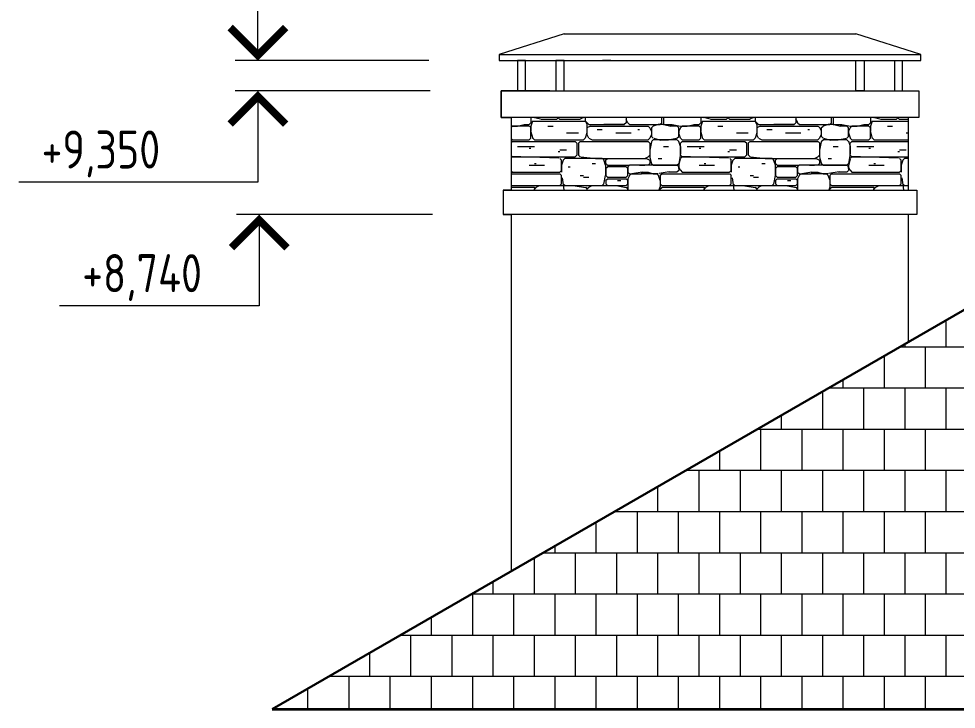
# Model space of a CAD drawing. Extents: x -12289450 to -10763036, y -7834513 to -6150123.
# Drawn here: x -11078893 to -11074267, y -7701421 to -7698014 of the extents above; entities that cross this region are included whole.
import ezdxf

# ---------------------------------------------------------------- set-up
doc = ezdxf.new("R2010")
doc.units = 0
doc.header["$LTSCALE"] = 25
doc.layers.add('008-ШТРИХОВКА', color=252, linetype='Continuous')
doc.layers.add('Крыши', color=7, linetype='Continuous')
doc.layers.add('RAZMER', color=7, linetype='Continuous', lineweight=9)
doc.styles.add('GOST 2.304', font='cs_gost2304.shx')

msp = doc.modelspace()

# ---------------------------------------------------------------- hatches: boundary and pattern name
at = {"layer": '008-ШТРИХОВКА', "lineweight": 9, "ltscale": 3}
h = msp.add_hatch(dxfattribs=at)
h.set_pattern_fill('AR-B88', color=256)
h.set_pattern_definition([(0, (3435.96, -161115.81), (0, 203.2), []), (90, (3435.96, -161115.81), (-101.6, 203.2), [203.2, -203.2])])
h.paths.add_polyline_path([(-11070814.5, -7698014.4), (-11070728.7, -7698014.4), (-11070669, -7698014.4), (-11070540.2, -7698015.2), (-11068742.3, -7699053.6), (-11070670.5, -7700166.7), (-11072021.4, -7700946.7), (-11072842.4, -7701420.7), (-11074038.7, -7701420.7), (-11075689.5, -7701420.7), (-11077638.7, -7701420.7), (-11073050.7, -7698771.9), (-11071738.7, -7698014.4), (-11071561.4, -7698014.4), (-11071305.5, -7698014.4), (-11071138.7, -7698014.4), (-11070943.9, -7698014.4)])
at = {"layer": 'RAZMER', "lineweight": 0, "ltscale": 4}
h = msp.add_hatch(dxfattribs=at)
h.set_pattern_fill('DSLSTN', color=251, scale=300, style=0, pattern_type=2)
h.set_pattern_definition([(180, (468571.6, -635207), (-1e-13, -837.9), [184.338, -653.562]), (0, (467758.8, -635240.5), (0, 837.9), [108.927, -728.973]), (0, (467867.8, -635282.4), (0, 837.9), [58.653, -779.247]), (315, (467859.4, -635274.06), (837.899983, -2e-13), [11.8497, -1173.11985]), (270, (467859.4, -635265.7), (837.9, -2e-13), [8.379, -829.521]), (270, (467859.4, -635248.9), (837.9, -2e-13), [16.758, -821.142]), (225, (467867.76, -635240.54), (-1e-13, -837.899983), [11.8497, -1173.11985]), (180, (468102.4, -635240.5), (-1e-13, -837.9), [234.612, -603.288]), (135, (468110.76, -635248.9), (-837.899983, 7e-14), [11.8497, -1173.11985]), (90, (468110.76, -635257.3), (-837.9, 5e-14), [8.379, -829.521]), (180, (468102.4, -634762.9), (-1e-13, -837.9), [351.918, -485.982]), (180, (468027, -634930.5), (-1e-13, -837.9), [159.201, -678.699]), (180, (468219.7, -634553.5), (-1e-13, -837.9), [343.539, -494.361]), (225, (468353.75, -635005.9), (-1e-13, -837.899983), [11.8497, -1173.11985]), (315, (468353.75, -635005.9), (837.899983, -2e-13), [11.8497, -1173.11985]), (45, (468119.13, -634704.3), (7e-14, 837.899983), [11.8497, -1173.11985]), (0, (467876.14, -634704.3), (0, 837.9), [242.991, -594.909]), (135, (468378.9, -634821.6), (-837.899983, 7e-14), [11.8497, -1173.11985]), (180, (468512.95, -634821.6), (-1e-13, -837.9), [134.064, -703.836]), (225, (468236.44, -634829.97), (-1e-13, -837.899983), [11.8497, -1173.11985]), (180, (468521.3, -634830), (-1e-13, -837.9), [284.886, -553.014]), (0, (467809.1, -635315.95), (0, 837.9), [16.758, -821.142]), (0, (467909.7, -634846.7), (0, 837.9), [8.379, -829.521]), (0, (467758.8, -634804.8), (0, 837.9), [50.274, -787.626]), (0, (467733.7, -634788.1), (0, 837.9), [16.758, -821.142]), (0, (468479.4, -634670.8), (0, 837.9), [33.516, -804.384]), (0, (468496.2, -634662.4), (0, 837.9), [67.032, -770.868]), (0, (467909.7, -635064.6), (0, 837.9), [8.379, -829.521]), (0, (467800.7, -635081.3), (0, 837.9), [75.411, -762.489]), (0, (467708.6, -635064.6), (0, 837.9), [25.137, -812.763]), (0, (468462.7, -635290.8), (0, 837.9), [16.758, -821.142]), (0, (468479.4, -635299.2), (0, 837.9), [25.137, -812.763]), (0, (468404, -635248.9), (0, 837.9), [8.379, -829.521]), (0, (468521.3, -635232.2), (0, 837.9), [16.758, -821.142]), (0, (468010.2, -635207), (0, 837.9), [16.758, -821.142]), (0, (468035.34, -635148.4), (0, 837.9), [25.137, -812.763]), (0, (468236.4, -635232.2), (0, 837.9), [8.379, -829.521]), (0, (468211.3, -635240.5), (0, 837.9), [75.411, -762.489]), (0, (468353.75, -635173.5), (0, 837.9), [8.379, -829.521]), (0, (468362.1, -635165.1), (0, 837.9), [33.516, -804.384]), (0, (468211.3, -635156.75), (0, 837.9), [8.379, -829.521]), (0, (468152.65, -635148.4), (0, 837.9), [83.79, -754.11]), (0, (468395.64, -635081.3), (0, 837.9), [58.653, -779.247]), (0, (468303.5, -635047.8), (0, 837.9), [25.137, -812.763]), (0, (468077.2, -634980.8), (0, 837.9), [8.379, -829.521]), (0, (468161, -634964), (0, 837.9), [16.758, -821.142]), (0, (468169.4, -634955.65), (0, 837.9), [16.758, -821.142]), (0, (467934.8, -634570.2), (0, 837.9), [8.379, -829.521]), (0, (467934.8, -634620.5), (0, 837.9), [50.274, -787.626]), (0, (468085.6, -634587), (0, 837.9), [16.758, -821.142]), (0, (468102.4, -634578.6), (0, 837.9), [67.032, -770.868]), (0, (468027, -634746.2), (0, 837.9), [16.758, -821.142]), (0, (467842.6, -634729.4), (0, 837.9), [25.137, -812.763]), (0, (467834.25, -634721), (0, 837.9), [108.927, -728.973]), (0, (468320.2, -634762.9), (0, 837.9), [8.379, -829.521]), (0, (468186.2, -634746.2), (0, 837.9), [8.379, -829.521]), (0, (468202.9, -634754.56), (0, 837.9), [25.137, -812.763]), (0, (468429.16, -634880.24), (0, 837.9), [41.895, -796.005]), (0, (468395.64, -634871.9), (0, 837.9), [41.895, -796.005]), (0, (468253.2, -634888.6), (0, 837.9), [16.758, -821.142]), (0, (468278.3, -634846.7), (0, 837.9), [16.758, -821.142]), (0, (468269.96, -634838.35), (0, 837.9), [16.758, -821.142]), (0, (468102.4, -634905.4), (0, 837.9), [25.137, -812.763]), (0, (467976.7, -634897), (0, 837.9), [16.758, -821.142]), (0, (467968.3, -634905.4), (0, 837.9), [16.758, -821.142]), (0, (467901.3, -634888.6), (0, 837.9), [16.758, -821.142]), (270, (467859.4, -634469.7), (837.9, -2e-13), [75.411, -762.489]), (243.43495, (467867.76, -634452.9), (3.1e-05, -837.899992), [18.736014, -1854.86532]), (251.56505, (468018.6, -634511.57), (-7e-06, -837.899987), [26.49673, -2623.1757]), (270, (468018.6, -634478.05), (837.9, -2e-13), [33.516, -804.384]), (288.43495, (468010.2, -634452.91), (837.9000444, -1675.799994), [26.49673, -2623.1757]), (333.43495, (467666.67, -635106.48), (837.899992, 3.1e-05), [18.736014, -1854.86532]), (296.56505, (467658.3, -635089.7), (837.900001, -837.900036), [18.736014, -1854.86532]), (270, (467658.3, -635056.2), (837.9, -2e-13), [33.516, -804.384]), (206.56505, (467675.05, -635047.82), (-837.900036, -837.900001), [18.736014, -1854.86532]), (26.565051, (467666.67, -634511.57), (837.900021, 837.900016), [18.736014, -1854.86532]), (348.69007, (467675.05, -634578.6), (837.8999923, 3.91e-05), [42.72469, -4229.7438]), (333.43495, (467658.3, -634570.22), (837.899992, 3.1e-05), [18.736014, -1854.86532]), (270, (467658.3, -634519.95), (837.9, -2e-13), [50.274, -787.626]), (225, (467666.67, -634511.57), (-1e-13, -837.899983), [11.8497, -1173.11985]), (0, (467666.7, -635039.44), (0, 837.9), [175.959, -661.941]), (315, (467649.9, -635022.7), (837.899983, -2e-13), [23.69939, -1161.27015]), (270, (467649.9, -634972.4), (837.9, -2e-13), [50.274, -787.626]), (243.43495, (467658.3, -634955.65), (3.1e-05, -837.899992), [18.736014, -1854.86532]), (225, (467666.67, -634947.3), (-1e-13, -837.899983), [11.8497, -1173.11985]), (194.03624, (467700.18, -634938.9), (-2513.7000764, -837.899857), [34.547505, -3420.2028]), (0, (468027, -634930.5), (0, 837.9), [16.758, -821.142]), (0, (467800.7, -635299.2), (0, 837.9), [41.895, -796.005]), (0, (467758.8, -635307.6), (0, 837.9), [92.169, -745.731]), (45, (467758.84, -634654), (7e-14, 837.899983), [23.69939, -1161.27015]), (90, (467758.8, -634687.5), (-837.9, 5e-14), [33.516, -804.384]), (135, (467767.2, -634695.9), (-837.899983, 7e-14), [11.8497, -1173.11985]), (116.56505, (467867.76, -634662.4), (-837.900001, 837.900036), [18.736014, -1854.86532]), (90, (467867.8, -634679.15), (-837.9, 5e-14), [16.758, -821.142]), (63.434949, (467859.4, -634695.9), (-1.6e-05, 837.899992), [18.736014, -1854.86532]), (288.43495, (468395.64, -634670.77), (837.9000444, -1675.799994), [26.49673, -2623.1757]), (270, (468395.64, -634662.4), (837.9, -2e-13), [8.379, -829.521]), (243.43495, (468404.02, -634645.63), (3.1e-05, -837.899992), [18.736014, -1854.86532]), (251.56505, (468496.2, -635081.34), (-7e-06, -837.899987), [26.49673, -2623.1757]), (270, (468496.2, -635039.44), (837.9, -2e-13), [41.895, -796.005]), (296.56505, (468487.8, -635022.7), (837.900001, -837.900036), [18.736014, -1854.86532]), (288.43495, (468110.76, -635081.34), (837.9000444, -1675.799994), [26.49673, -2623.1757]), (270, (468110.76, -635073), (837.9, -2e-13), [8.379, -829.521]), (243.43495, (468119.13, -635056.2), (3.1e-05, -837.899992), [18.736014, -1854.86532]), (243.43495, (467976.7, -635089.7), (3.1e-05, -837.899992), [18.736014, -1854.86532]), (270, (467976.7, -635073), (837.9, -2e-13), [16.758, -821.142]), (296.56505, (467968.3, -635056.2), (837.900001, -837.900036), [18.736014, -1854.86532]), (315, (468110.76, -634662.4), (837.899983, -2e-13), [23.69939, -1161.27015]), (63.434949, (467968.3, -634838.35), (-1.6e-05, 837.899992), [18.736014, -1854.86532]), (90, (467968.3, -634855.1), (-837.9, 5e-14), [16.758, -821.142]), (135, (467985.1, -634871.86), (-837.899983, 7e-14), [23.69939, -1161.27015]), (90, (468538.1, -634913.8), (-837.9, 5e-14), [75.411, -762.489]), (45, (468529.7, -634922.14), (7e-14, 837.899983), [11.8497, -1173.11985]), (270, (468487.8, -634938.9), (837.9, -2e-13), [58.653, -779.247]), (270, (468353.75, -634938.9), (837.9, -2e-13), [67.032, -770.868]), (108.43495, (468588.36, -635240.54), (-837.9000444, 1675.799994), [26.49673, -2623.1757]), (90, (468588.4, -635290.8), (-837.9, 5e-14), [50.274, -787.626]), (78.690068, (468579.98, -635332.71), (-9.9e-06, 837.8999923), [42.72469, -4229.7438]), (278.1301, (468370.5, -635274.06), (837.8997774, -5027.3998965), [59.24848, -5865.5994]), (270, (468370.5, -635240.5), (837.9, -2e-13), [33.516, -804.384]), (251.56505, (468378.88, -635215.4), (-7e-06, -837.899987), [26.49673, -2623.1757]), (333.43495, (467951.55, -635207.02), (837.899992, 3.1e-05), [18.736014, -1854.86532]), (180, (467959.9, -635240.5), (-1e-13, -837.9), [58.653, -779.247]), (0, (467867.8, -634880.24), (0, 837.9), [343.539, -494.361]), (180, (468010.2, -635282.4), (-1e-13, -837.9), [83.79, -754.11]), (189.46232, (468060.48, -635274.06), (-4189.4998786, -837.8998155), [50.96747, -5045.7792]), (180, (468102.4, -635274.06), (-1e-13, -837.9), [41.895, -796.005]), (0, (468035.34, -635240.5), (0, 837.9), [25.137, -812.763]), (0, (467918, -635240.5), (0, 837.9), [25.137, -812.763]), (180, (467775.6, -634938.9), (-1e-13, -837.9), [75.411, -762.489]), (90, (467859.4, -634930.5), (-837.9, 5e-14), [50.274, -787.626]), (63.434949, (467851, -634947.27), (-1.6e-05, 837.899992), [18.736014, -1854.86532]), (0, (467825.9, -634947.3), (0, 837.9), [25.137, -812.763]), (350.53768, (467775.6, -634938.9), (837.8999918, 3.62e-05), [50.96747, -5045.7792]), (0, (467800.7, -634947.3), (0, 837.9), [41.895, -796.005]), (350.53768, (467750.46, -634938.9), (837.8999918, 3.62e-05), [50.96747, -5045.7792]), (350.53768, (468437.54, -634503.19), (837.8999918, 3.62e-05), [50.96747, -5045.7792]), (0, (468261.6, -634503.2), (0, 837.9), [175.959, -661.941]), (26.565051, (468244.82, -634511.57), (837.900021, 837.900016), [18.736014, -1854.86532]), (0, (468027, -634511.6), (0, 837.9), [209.475, -628.425]), (0, (467985.1, -634444.5), (0, 837.9), [16.758, -821.142]), (341.56505, (467959.93, -634436.16), (837.899987, -7e-06), [26.49673, -2623.1757]), (0, (467926.4, -634436.16), (0, 837.9), [33.516, -804.384]), (9.4623222, (467876.14, -634444.53), (4189.4998465, 837.8999764), [50.96747, -5045.7792]), (348.69007, (467809.11, -634503.19), (837.8999923, 3.91e-05), [42.72469, -4229.7438]), (0, (467683.4, -634503.2), (0, 837.9), [125.685, -712.215]), (8.1301023, (467792.35, -634586.98), (5027.3998629, 837.8999792), [59.24848, -5865.5994]), (0, (467716.94, -634587), (0, 837.9), [75.411, -762.489]), (281.30993, (467859.39, -634603.74), (837.8998758, -3351.6001317), [42.72469, -4229.7438]), (270, (467859.4, -634578.6), (837.9, -2e-13), [25.137, -812.763]), (243.43495, (467867.76, -634561.84), (3.1e-05, -837.899992), [18.736014, -1854.86532]), (0, (468135.9, -634545.1), (0, 837.9), [50.274, -787.626]), (0, (467926.4, -634545.1), (0, 837.9), [41.895, -796.005]), (0, (468202.9, -634654), (0, 837.9), [16.758, -821.142]), (9.4623222, (468152.65, -634662.39), (4189.4998465, 837.8999764), [50.96747, -5045.7792]), (0, (467951.55, -634662.4), (0, 837.9), [201.096, -636.804]), (0, (467951.55, -634662.4), (0, 837.9), [58.653, -779.247]), (353.65981, (467876.14, -634654.01), (837.8999791, 3.02e-05), [75.87507, -7511.6322]), (180, (468512.95, -634628.9), (-1e-13, -837.9), [276.507, -561.393]), (0, (468236.4, -634587), (0, 837.9), [276.507, -561.393]), (0, (468378.9, -634762.9), (0, 837.9), [184.338, -653.562]), (0, (468378.9, -634712.7), (0, 837.9), [184.338, -653.562]), (0, (468261.6, -634712.7), (0, 837.9), [117.306, -720.594]), (333.43495, (468244.82, -634704.3), (837.899992, 3.1e-05), [18.736014, -1854.86532]), (348.69007, (468345.37, -634628.87), (837.8999923, 3.91e-05), [42.72469, -4229.7438]), (14.036243, (468244.82, -634637.25), (2513.7000325, 837.8999888), [34.547505, -3420.2028]), (180, (467968.3, -634922.1), (-1e-13, -837.9), [67.032, -770.868]), (0, (467750.5, -634712.7), (0, 837.9), [351.918, -485.982]), (0, (468010.2, -634771.3), (0, 837.9), [50.274, -787.626]), (0, (467876.14, -634871.9), (0, 837.9), [83.79, -754.11]), (165.96376, (467750.46, -634880.24), (-837.8999707, -6.1e-05), [34.547505, -3420.2028]), (180, (467809.1, -634880.24), (-1e-13, -837.9), [58.653, -779.247]), (187.12502, (467876.14, -634871.86), (-5865.3000122, -837.9003778), [67.55366, -6687.8121]), (0, (467716.94, -634771.3), (0, 837.9), [242.991, -594.909]), (0, (468027, -635341.1), (0, 837.9), [335.16, -502.74]), (0, (468286.7, -635274.06), (0, 837.9), [41.895, -796.005]), (0, (468027, -635282.4), (0, 837.9), [335.16, -502.74]), (296.56505, (468110.76, -635248.92), (837.900001, -837.900036), [18.736014, -1854.86532]), (270, (468110.76, -635240.5), (837.9, -2e-13), [8.379, -829.521]), (255.96376, (468119.13, -635207.02), (6.1e-05, -837.8999707), [34.547505, -3420.2028]), (0, (468127.5, -635198.64), (0, 837.9), [310.023, -527.877]), (284.03624, (468219.68, -635072.96), (837.899857, -2513.7000764), [34.547505, -3420.2028]), (270, (468219.7, -635047.8), (837.9, -2e-13), [25.137, -812.763]), (251.56505, (468228.06, -635022.69), (-7e-06, -837.899987), [26.49673, -2623.1757]), (0, (468127.5, -635123.2), (0, 837.9), [310.023, -527.877]), (180, (468462.7, -635014.3), (-1e-13, -837.9), [100.548, -737.352]), (206.56505, (468479.43, -635005.93), (-837.900036, -837.900001), [18.736014, -1854.86532]), (315, (468219.7, -634989.17), (837.899983, -2e-13), [11.8497, -1173.11985]), (270, (468219.7, -634972.4), (837.9, -2e-13), [16.758, -821.142]), (243.43495, (468228.06, -634938.9), (3.1e-05, -837.899992), [18.736014, -1854.86532]), (135, (468353.75, -634947.3), (-837.899983, 7e-14), [23.69939, -1161.27015]), (165.96376, (468269.96, -635014.3), (-837.8999707, -6.1e-05), [34.547505, -3420.2028]), (180, (468345.4, -635014.3), (-1e-13, -837.9), [75.411, -762.489]), (0, (468228.1, -635022.7), (0, 837.9), [259.749, -578.151]), (26.565051, (467943.18, -635207.02), (837.900021, 837.900016), [18.736014, -1854.86532]), (0, (467909.7, -635207), (0, 837.9), [33.516, -804.384]), (0, (467700.2, -635207), (0, 837.9), [83.79, -754.11]), (353.65981, (467624.77, -635198.645), (837.8999791, 3.02e-05), [75.87507, -7511.6322]), (0, (467624.8, -635123.2), (0, 837.9), [335.16, -502.74]), (0, (467683.4, -635114.85), (0, 837.9), [276.507, -561.393]), (0, (467675.05, -635047.8), (0, 837.9), [284.886, -553.014]), (260.53768, (468119.13, -635181.89), (3.62e-05, -837.8999918), [50.96747, -5045.7792]), (270, (468119.1, -635148.4), (837.9, -2e-13), [33.516, -804.384]), (288.43495, (468110.76, -635123.23), (837.9000444, -1675.799994), [26.49673, -2623.1757]), (284.03624, (467968.31, -635198.64), (837.899857, -2513.7000764), [34.547505, -3420.2028]), (270, (467968.3, -635165.1), (837.9, -2e-13), [33.516, -804.384]), (258.69007, (467976.7, -635123.23), (3.91e-05, -837.8999923), [42.72469, -4229.7438]), (45, (468102.4, -635106.5), (7e-14, 837.899983), [11.8497, -1173.11985]), (11.309932, (468060.48, -635114.85), (3351.6001025, 837.8999928), [42.72469, -4229.7438]), (0, (468018.6, -635114.85), (0, 837.9), [41.895, -796.005]), (345.96376, (467985.07, -635106.48), (837.8999707, 6.1e-05), [34.547505, -3420.2028]), (198.43495, (468010.2, -635039.44), (-1675.799994, -837.9000444), [26.49673, -2623.1757]), (180, (468035.34, -635039.44), (-1e-13, -837.9), [25.137, -812.763]), (165.96376, (468068.86, -635047.82), (-837.8999707, -6.1e-05), [34.547505, -3420.2028]), (180, (468102.4, -635047.8), (-1e-13, -837.9), [33.516, -804.384]), (0, (468010.2, -635039.44), (0, 837.9), [8.379, -829.521]), (0, (467867.8, -635039.44), (0, 837.9), [150.822, -687.078]), (345.96376, (467985.07, -634964.03), (837.8999707, 6.1e-05), [34.547505, -3420.2028]), (0, (467909.7, -634964), (0, 837.9), [75.411, -762.489]), (11.309932, (467867.76, -634972.41), (3351.6001025, 837.8999928), [42.72469, -4229.7438]), (296.56505, (467851, -635014.3), (837.900001, -837.900036), [18.736014, -1854.86532]), (270, (467851, -635005.9), (837.9, -2e-13), [8.379, -829.521]), (251.56505, (467859.39, -634980.8), (-7e-06, -837.899987), [26.49673, -2623.1757]), (270, (468035.34, -634938.9), (837.9, -2e-13), [100.548, -737.352]), (351.8699, (467968.31, -634922.14), (837.8999899, 3.95e-05), [59.24848, -5865.5994]), (0, (467926.4, -634922.1), (0, 837.9), [41.895, -796.005]), (0, (468186.2, -635039.44), (0, 837.9), [25.137, -812.763]), (14.036243, (468152.65, -635047.82), (2513.7000325, 837.8999888), [34.547505, -3420.2028]), (0, (468119.1, -635047.8), (0, 837.9), [33.516, -804.384]), (348.69007, (468077.24, -635039.44), (837.8999923, 3.91e-05), [42.72469, -4229.7438]), (0, (468035.34, -635039.44), (0, 837.9), [41.895, -796.005]), (180, (468211.3, -634930.5), (-1e-13, -837.9), [167.58, -670.32]), (14.036243, (468496.2, -634930.52), (2513.7000325, 837.8999888), [34.547505, -3420.2028]), (0, (468286.7, -634930.5), (0, 837.9), [209.475, -628.425]), (243.43495, (468370.5, -634788.07), (3.1e-05, -837.899992), [18.736014, -1854.86532]), (270, (468370.5, -634762.9), (837.9, -2e-13), [25.137, -812.763]), (281.30993, (468362.13, -634721.04), (837.8998758, -3351.6001317), [42.72469, -4229.7438]), (296.56505, (468110.76, -634788.07), (837.900001, -837.900036), [18.736014, -1854.86532]), (270, (468110.76, -634746.2), (837.9, -2e-13), [41.895, -796.005]), (251.56505, (468119.13, -634721.04), (-7e-06, -837.899987), [26.49673, -2623.1757]), (0, (468119.1, -634721), (0, 837.9), [242.991, -594.909]), (0, (468127.5, -634813.2), (0, 837.9), [226.233, -611.667]), (26.565051, (468512.95, -634821.6), (837.900021, 837.900016), [18.736014, -1854.86532]), (333.43495, (468521.33, -634829.97), (837.899992, 3.1e-05), [18.736014, -1854.86532]), (90, (468228.1, -634846.7), (-837.9, 5e-14), [8.379, -829.521]), (75.963757, (468219.68, -634880.24), (-1.7e-05, 837.8999707), [34.547505, -3420.2028]), (90, (468219.7, -634930.5), (-837.9, 5e-14), [50.274, -787.626]), (0, (467976.7, -634821.6), (0, 837.9), [234.612, -603.288]), (0, (468010.2, -634813.2), (0, 837.9), [41.895, -796.005]), (180, (468102.4, -634813.2), (-1e-13, -837.9), [125.685, -712.215]), (225, (468110.76, -634804.83), (-1e-13, -837.899983), [11.8497, -1173.11985]), (270, (468110.76, -634779.7), (837.9, -2e-13), [25.137, -812.763]), (315, (468102.4, -634771.3), (837.899983, -2e-13), [11.8497, -1173.11985]), (0, (467976.7, -634771.3), (0, 837.9), [125.685, -712.215]), (45, (467968.3, -634779.7), (7e-14, 837.899983), [11.8497, -1173.11985]), (90, (467968.3, -634804.8), (-837.9, 5e-14), [25.137, -812.763]), (135, (467976.7, -634813.2), (-837.899983, 7e-14), [11.8497, -1173.11985]), (26.565051, (468194.55, -634930.5), (837.900021, 837.900016), [18.736014, -1854.86532]), (0, (468152.65, -634930.5), (0, 837.9), [41.895, -796.005]), (0, (467867.8, -634922.1), (0, 837.9), [33.516, -804.384]), (180, (468211.3, -634871.9), (-1e-13, -837.9), [226.233, -611.667]), (180, (468529.7, -634771.3), (-1e-13, -837.9), [150.822, -687.078]), (225, (468110.76, -635265.7), (-1e-13, -837.899983), [11.8497, -1173.11985]), (45, (467851, -635299.2), (7e-14, 837.899983), [11.8497, -1173.11985]), (315, (467851, -635248.9), (837.899983, -2e-13), [11.8497, -1173.11985]), (45, (467750.46, -635257.3), (7e-14, 837.899983), [11.8497, -1173.11985]), (315, (467750.46, -635290.8), (837.899983, -2e-13), [11.8497, -1173.11985]), (45, (467750.46, -635315.95), (7e-14, 837.899983), [11.8497, -1173.11985]), (315, (467750.46, -635332.7), (837.899983, -2e-13), [11.8497, -1173.11985]), (225, (467859.4, -635332.7), (-1e-13, -837.899983), [11.8497, -1173.11985]), (315, (467851, -635307.6), (837.899983, -2e-13), [11.8497, -1173.11985]), (315, (468018.6, -635332.7), (837.899983, -2e-13), [11.8497, -1173.11985]), (45, (468018.6, -635290.8), (7e-14, 837.899983), [11.8497, -1173.11985]), (225, (468580, -635332.7), (-1e-13, -837.899983), [11.8497, -1173.11985]), (315, (468571.6, -635207), (837.899983, -2e-13), [11.8497, -1173.11985]), (45, (468378.9, -635215.4), (7e-14, 837.899983), [11.8497, -1173.11985]), (315, (468378.9, -635332.7), (837.899983, -2e-13), [11.8497, -1173.11985]), (225, (468370.5, -635332.7), (-1e-13, -837.899983), [11.8497, -1173.11985]), (315, (468362.1, -635282.43), (837.899983, -2e-13), [11.8497, -1173.11985]), (225, (468370.5, -635265.7), (-1e-13, -837.899983), [11.8497, -1173.11985]), (315, (468362.1, -635207), (837.899983, -2e-13), [11.8497, -1173.11985]), (315, (468119.13, -635265.7), (837.899983, -2e-13), [11.8497, -1173.11985]), (45, (468119.13, -635207), (7e-14, 837.899983), [11.8497, -1173.11985]), (45, (468102.4, -635240.54), (7e-14, 837.899983), [11.8497, -1173.11985]), (315, (467976.7, -635232.16), (837.899983, -2e-13), [11.8497, -1173.11985]), (225, (467968.3, -635232.16), (-1e-13, -837.899983), [11.8497, -1173.11985]), (315, (467750.46, -635232.16), (837.899983, -2e-13), [11.8497, -1173.11985]), (45, (467750.46, -635215.4), (7e-14, 837.899983), [11.8497, -1173.11985]), (135, (468127.5, -635198.64), (-837.899983, 7e-14), [11.8497, -1173.11985]), (225, (468445.9, -635190.27), (-1e-13, -837.899983), [11.8497, -1173.11985]), (315, (468437.54, -635123.23), (837.899983, -2e-13), [11.8497, -1173.11985]), (45, (468119.13, -635131.6), (7e-14, 837.899983), [11.8497, -1173.11985]), (315, (468102.4, -635114.85), (837.899983, -2e-13), [11.8497, -1173.11985]), (315, (468102.4, -635047.8), (837.899983, -2e-13), [11.8497, -1173.11985]), (45, (467976.7, -635056.2), (7e-14, 837.899983), [11.8497, -1173.11985]), (315, (467976.7, -635098.1), (837.899983, -2e-13), [11.8497, -1173.11985]), (45, (467976.7, -635123.23), (7e-14, 837.899983), [11.8497, -1173.11985]), (225, (467968.3, -635190.27), (-1e-13, -837.899983), [11.8497, -1173.11985]), (315, (467616.4, -635190.27), (837.899983, -2e-13), [11.8497, -1173.11985]), (225, (467624.8, -635123.23), (-1e-13, -837.899983), [11.8497, -1173.11985]), (315, (467959.93, -635123.23), (837.899983, -2e-13), [11.8497, -1173.11985]), (225, (467968.3, -635106.5), (-1e-13, -837.899983), [11.8497, -1173.11985]), (315, (467959.93, -635047.8), (837.899983, -2e-13), [11.8497, -1173.11985]), (225, (467851, -635031.06), (-1e-13, -837.899983), [11.8497, -1173.11985]), (315, (467842.6, -634947.3), (837.899983, -2e-13), [11.8497, -1173.11985]), (45, (467708.56, -634888.6), (7e-14, 837.899983), [11.8497, -1173.11985]), (315, (467708.56, -634930.5), (837.899983, -2e-13), [11.8497, -1173.11985]), (45, (468035.34, -634938.9), (7e-14, 837.899983), [11.8497, -1173.11985]), (45, (468018.6, -635039.44), (7e-14, 837.899983), [11.8497, -1173.11985]), (315, (467859.4, -635031.06), (837.899983, -2e-13), [11.8497, -1173.11985]), (45, (467859.4, -634980.8), (7e-14, 837.899983), [11.8497, -1173.11985]), (315, (468018.6, -634972.4), (837.899983, -2e-13), [11.8497, -1173.11985]), (225, (468035.34, -634955.65), (-1e-13, -837.899983), [11.8497, -1173.11985]), (315, (468026.97, -634930.5), (837.899983, -2e-13), [11.8497, -1173.11985]), (315, (467859.4, -634955.65), (837.899983, -2e-13), [11.8497, -1173.11985]), (45, (467859.4, -634938.9), (7e-14, 837.899983), [11.8497, -1173.11985]), (315, (467859.4, -634913.76), (837.899983, -2e-13), [11.8497, -1173.11985]), (45, (467859.4, -634888.6), (7e-14, 837.899983), [11.8497, -1173.11985]), (315, (468211.3, -634880.24), (837.899983, -2e-13), [11.8497, -1173.11985]), (225, (468219.7, -634913.76), (-1e-13, -837.899983), [11.8497, -1173.11985]), (315, (468211.3, -634930.5), (837.899983, -2e-13), [11.8497, -1173.11985]), (45, (468211.3, -635039.44), (7e-14, 837.899983), [11.8497, -1173.11985]), (45, (468211.3, -635114.85), (7e-14, 837.899983), [11.8497, -1173.11985]), (315, (468119.13, -635106.5), (837.899983, -2e-13), [11.8497, -1173.11985]), (45, (468119.13, -635056.2), (7e-14, 837.899983), [11.8497, -1173.11985]), (315, (468211.3, -635047.8), (837.899983, -2e-13), [11.8497, -1173.11985]), (135, (468236.44, -635114.85), (-837.899983, 7e-14), [11.8497, -1173.11985]), (225, (468487.8, -635106.5), (-1e-13, -837.899983), [11.8497, -1173.11985]), (315, (468228.06, -634997.55), (837.899983, -2e-13), [11.8497, -1173.11985]), (45, (468228.06, -634938.9), (7e-14, 837.899983), [11.8497, -1173.11985]), (45, (468479.43, -635005.9), (7e-14, 837.899983), [11.8497, -1173.11985]), (45, (468353.75, -634938.9), (7e-14, 837.899983), [11.8497, -1173.11985]), (315, (468479.43, -634930.5), (837.899983, -2e-13), [11.8497, -1173.11985]), (135, (468538.1, -634779.7), (-837.899983, 7e-14), [11.8497, -1173.11985]), (45, (468529.7, -634813.2), (7e-14, 837.899983), [11.8497, -1173.11985]), (225, (468219.7, -634863.5), (-1e-13, -837.899983), [11.8497, -1173.11985]), (315, (468211.3, -634821.6), (837.899983, -2e-13), [11.8497, -1173.11985]), (135, (468571.6, -634721.04), (-837.899983, 7e-14), [11.8497, -1173.11985]), (45, (468563.2, -634762.94), (7e-14, 837.899983), [11.8497, -1173.11985]), (315, (468370.5, -634754.56), (837.899983, -2e-13), [11.8497, -1173.11985]), (45, (468370.5, -634721.04), (7e-14, 837.899983), [11.8497, -1173.11985]), (45, (468370.5, -634779.7), (7e-14, 837.899983), [11.8497, -1173.11985]), (225, (468362.1, -634804.83), (-1e-13, -837.899983), [11.8497, -1173.11985]), (315, (468119.13, -634804.83), (837.899983, -2e-13), [11.8497, -1173.11985]), (225, (467968.3, -634863.5), (-1e-13, -837.899983), [11.8497, -1173.11985]), (315, (467708.56, -634863.5), (837.899983, -2e-13), [11.8497, -1173.11985]), (45, (467708.56, -634779.7), (7e-14, 837.899983), [11.8497, -1173.11985]), (315, (467959.93, -634771.3), (837.899983, -2e-13), [11.8497, -1173.11985]), (225, (468110.76, -634754.56), (-1e-13, -837.899983), [11.8497, -1173.11985]), (315, (468102.4, -634712.66), (837.899983, -2e-13), [11.8497, -1173.11985]), (315, (467742.1, -634754.56), (837.899983, -2e-13), [11.8497, -1173.11985]), (225, (467750.46, -634712.66), (-1e-13, -837.899983), [11.8497, -1173.11985]), (315, (467691.8, -634620.5), (837.899983, -2e-13), [11.8497, -1173.11985]), (45, (467691.8, -634595.36), (7e-14, 837.899983), [11.8497, -1173.11985]), (315, (467851, -634511.57), (837.899983, -2e-13), [11.8497, -1173.11985]), (225, (467859.4, -634570.2), (-1e-13, -837.899983), [11.8497, -1173.11985]), (315, (467851, -634587), (837.899983, -2e-13), [11.8497, -1173.11985]), (225, (467859.4, -634620.5), (-1e-13, -837.899983), [11.8497, -1173.11985]), (315, (467767.2, -634695.9), (837.899983, -2e-13), [11.8497, -1173.11985]), (225, (467859.4, -634695.9), (-1e-13, -837.899983), [11.8497, -1173.11985]), (315, (467851, -634637.25), (837.899983, -2e-13), [11.8497, -1173.11985]), (315, (467867.76, -634695.9), (837.899983, -2e-13), [11.8497, -1173.11985]), (45, (467867.76, -634670.77), (7e-14, 837.899983), [11.8497, -1173.11985]), (315, (468110.76, -634662.4), (837.899983, -2e-13), [11.8497, -1173.11985]), (315, (468127.5, -634704.3), (837.899983, -2e-13), [11.8497, -1173.11985]), (45, (468127.5, -634670.77), (7e-14, 837.899983), [11.8497, -1173.11985]), (225, (468236.44, -634704.3), (-1e-13, -837.899983), [11.8497, -1173.11985]), (315, (468228.06, -634662.4), (837.899983, -2e-13), [11.8497, -1173.11985]), (315, (468236.44, -634695.9), (837.899983, -2e-13), [11.8497, -1173.11985]), (225, (468395.64, -634695.9), (-1e-13, -837.899983), [23.69939, -1161.27015]), (315, (468404, -634695.9), (837.899983, -2e-13), [11.8497, -1173.11985]), (225, (468596.74, -634695.9), (-1e-13, -837.899983), [11.8497, -1173.11985]), (315, (468588.36, -634637.25), (837.899983, -2e-13), [11.8497, -1173.11985]), (45, (468404, -634645.63), (7e-14, 837.899983), [11.8497, -1173.11985]), (315, (468387.26, -634637.25), (837.899983, -2e-13), [11.8497, -1173.11985]), (45, (468236.44, -634645.63), (7e-14, 837.899983), [11.8497, -1173.11985]), (45, (468219.7, -634654), (7e-14, 837.899983), [11.8497, -1173.11985]), (315, (467867.76, -634645.63), (837.899983, -2e-13), [11.8497, -1173.11985]), (225, (467876.14, -634553.46), (-1e-13, -837.899983), [11.8497, -1173.11985]), (315, (468219.7, -634553.46), (837.899983, -2e-13), [11.8497, -1173.11985]), (225, (468236.44, -634536.7), (-1e-13, -837.899983), [11.8497, -1173.11985]), (315, (468018.6, -634536.7), (837.899983, -2e-13), [11.8497, -1173.11985]), (45, (468018.6, -634519.95), (7e-14, 837.899983), [11.8497, -1173.11985]), (45, (468001.8, -634545.1), (7e-14, 837.899983), [11.8497, -1173.11985]), (45, (467867.76, -634452.9), (7e-14, 837.899983), [11.8497, -1173.11985]), (315, (468001.8, -634444.53), (837.899983, -2e-13), [11.8497, -1173.11985]), (45, (468512.95, -634628.9), (7e-14, 837.899983), [11.8497, -1173.11985]), (315, (468228.06, -634620.5), (837.899983, -2e-13), [11.8497, -1173.11985]), (225, (468236.44, -634587), (-1e-13, -837.899983), [11.8497, -1173.11985]), (315, (468512.95, -634587), (837.899983, -2e-13), [11.8497, -1173.11985]), (45, (468487.8, -634578.6), (7e-14, 837.899983), [11.8497, -1173.11985]), (315, (468236.44, -634570.2), (837.899983, -2e-13), [11.8497, -1173.11985]), (45, (468236.44, -634519.95), (7e-14, 837.899983), [11.8497, -1173.11985]), (315, (468487.8, -634511.57), (837.899983, -2e-13), [11.8497, -1173.11985]), (270, (467616.4, -635131.6), (837.9, -2e-13), [58.653, -779.247]), (270, (467859.4, -634528.3), (837.9, -2e-13), [41.895, -796.005]), (270, (468228.1, -634561.8), (837.9, -2e-13), [83.79, -754.11]), (270, (468236.4, -634645.6), (837.9, -2e-13), [58.653, -779.247]), (90, (468395.64, -634695.9), (-837.9, 5e-14), [50.274, -787.626]), (0, (467876.14, -634662.4), (0, 837.9), [234.612, -603.288]), (90, (467867.8, -634695.9), (-837.9, 5e-14), [25.137, -812.763]), (0, (468135.9, -634662.4), (0, 837.9), [92.169, -745.731]), (270, (468236.4, -634670.8), (837.9, -2e-13), [25.137, -812.763]), (90, (468127.5, -634704.3), (-837.9, 5e-14), [33.516, -804.384]), (270, (467968.3, -634779.7), (837.9, -2e-13), [83.79, -754.11]), (270, (467708.6, -634779.7), (837.9, -2e-13), [83.79, -754.11]), (270, (467742.1, -634721), (837.9, -2e-13), [33.516, -804.384]), (90, (468538.1, -634804.8), (-837.9, 5e-14), [25.137, -812.763]), (270, (468370.5, -634779.7), (837.9, -2e-13), [33.516, -804.384]), (90, (468571.6, -634754.56), (-837.9, 5e-14), [33.516, -804.384]), (0, (468412.4, -634637.25), (0, 837.9), [167.58, -670.32]), (270, (468596.7, -634645.6), (837.9, -2e-13), [50.274, -787.626]), (0, (467775.6, -634704.3), (0, 837.9), [75.411, -762.489]), (270, (467691.8, -634595.36), (837.9, -2e-13), [25.137, -812.763]), (270, (468228.1, -634595.36), (837.9, -2e-13), [25.137, -812.763]), (0, (468135.9, -634712.7), (0, 837.9), [92.169, -745.731]), (180, (467851, -634637.25), (-1e-13, -837.9), [75.411, -762.489]), (180, (468588.4, -634637.25), (-1e-13, -837.9), [8.379, -829.521]), (180, (468588.4, -634704.3), (-1e-13, -837.9), [8.379, -829.521]), (0, (467742.1, -634628.9), (0, 837.9), [108.927, -728.973]), (90, (467859.4, -634620.5), (-837.9, 5e-14), [25.137, -812.763]), (180, (467851, -634587), (-1e-13, -837.9), [108.927, -728.973]), (270, (468110.76, -634721), (837.9, -2e-13), [33.516, -804.384]), (270, (468521.3, -634595.36), (837.9, -2e-13), [25.137, -812.763]), (0, (467700.2, -634587), (0, 837.9), [41.895, -796.005]), (0, (467700.2, -634628.9), (0, 837.9), [41.895, -796.005]), (0, (468412.4, -634704.3), (0, 837.9), [167.58, -670.32]), (270, (468370.5, -634721), (837.9, -2e-13), [33.516, -804.384]), (90, (468219.7, -634913.8), (-837.9, 5e-14), [25.137, -812.763]), (180, (467859.4, -634880.24), (-1e-13, -837.9), [117.306, -720.594]), (270, (468219.7, -634830), (837.9, -2e-13), [33.516, -804.384]), (270, (467851, -634955.65), (837.9, -2e-13), [75.411, -762.489]), (180, (467842.6, -635039.44), (-1e-13, -837.9), [100.548, -737.352]), (270, (467968.3, -635131.6), (837.9, -2e-13), [58.653, -779.247]), (0, (467859.4, -634545.1), (0, 837.9), [142.443, -695.457]), (270, (467750.5, -635257.3), (837.9, -2e-13), [33.516, -804.384]), (0, (467758.8, -635341.1), (0, 837.9), [92.169, -745.731]), (90, (467859.4, -635332.7), (-837.9, 5e-14), [16.758, -821.142]), (180, (467851, -635248.9), (-1e-13, -837.9), [92.169, -745.731]), (270, (468018.6, -634528.3), (837.9, -2e-13), [8.379, -829.521]), (0, (468027, -634545.1), (0, 837.9), [201.096, -636.804]), (90, (468236.4, -634536.7), (-837.9, 5e-14), [8.379, -829.521]), (90, (468018.6, -634528.3), (-837.9, 5e-14), [8.379, -829.521]), (270, (468236.4, -634511.6), (837.9, -2e-13), [16.758, -821.142]), (270, (468236.4, -634528.3), (837.9, -2e-13), [41.895, -796.005]), (0, (468244.8, -634578.6), (0, 837.9), [242.991, -594.909]), (90, (468496.2, -634570.2), (-837.9, 5e-14), [41.895, -796.005]), (90, (468236.4, -634528.3), (-837.9, 5e-14), [8.379, -829.521]), (270, (468496.2, -634519.95), (837.9, -2e-13), [8.379, -829.521]), (0, (468387.3, -635341.1), (0, 837.9), [184.338, -653.562]), (90, (467859.4, -634528.3), (-837.9, 5e-14), [8.379, -829.521]), (0, (467758.8, -635299.2), (0, 837.9), [92.169, -745.731]), (270, (467750.5, -635315.95), (837.9, -2e-13), [16.758, -821.142]), (90, (467859.4, -635290.8), (-837.9, 5e-14), [33.516, -804.384]), (270, (468018.6, -635290.8), (837.9, -2e-13), [41.895, -796.005]), (90, (468370.5, -635332.7), (-837.9, 5e-14), [41.895, -796.005]), (270, (467968.3, -635215.4), (837.9, -2e-13), [16.758, -821.142]), (90, (467750.5, -635232.2), (-837.9, 5e-14), [16.758, -821.142]), (0, (467758.8, -635207), (0, 837.9), [192.717, -645.183]), (270, (468110.76, -635257.3), (837.9, -2e-13), [8.379, -829.521]), (90, (467859.4, -635265.7), (-837.9, 5e-14), [8.379, -829.521]), (0, (468127.5, -635274.06), (0, 837.9), [234.612, -603.288]), (90, (468370.5, -635265.7), (-837.9, 5e-14), [50.274, -787.626]), (177.95459, (468362.126, -635207.024), (-837.900014315, 2.3127e-05), [234.761574, -23241.396]), (0, (468127.5, -635114.85), (0, 837.9), [83.79, -754.11]), (90, (468219.7, -635106.5), (-837.9, 5e-14), [50.274, -787.626]), (180, (468211.3, -635047.8), (-1e-13, -837.9), [83.79, -754.11]), (0, (468236.4, -635114.85), (0, 837.9), [242.991, -594.909]), (180, (468337, -634930.5), (-1e-13, -837.9), [117.306, -720.594]), (90, (468110.76, -635098.1), (-837.9, 5e-14), [41.895, -796.005]), (270, (467976.7, -635056.2), (837.9, -2e-13), [41.895, -796.005]), (90, (468119.1, -635190.3), (-837.9, 5e-14), [58.653, -779.247]), (270, (468445.9, -635131.6), (837.9, -2e-13), [58.653, -779.247]), (180, (468102.4, -635114.85), (-1e-13, -837.9), [117.306, -720.594]), (0, (467985.1, -635240.5), (0, 837.9), [117.306, -720.594]), (180, (467742.1, -634880.24), (-1e-13, -837.9), [25.137, -812.763]), (270, (467708.6, -634888.6), (837.9, -2e-13), [41.895, -796.005]), (90, (467859.4, -634913.8), (-837.9, 5e-14), [25.137, -812.763]), (90, (468027, -635031.1), (-837.9, 5e-14), [50.274, -787.626]), (270, (467859.4, -634938.9), (837.9, -2e-13), [16.758, -821.142]), (0, (467867.8, -634964), (0, 837.9), [159.201, -678.699]), (90, (468035.34, -634955.65), (-837.9, 5e-14), [16.758, -821.142]), (270, (468219.7, -634938.9), (837.9, -2e-13), [92.169, -745.731])])
h.paths.add_polyline_path([(-11076294.2, -7698860.7), (-11076462.4, -7698860.7), (-11076462.4, -7698500.7), (-11074502.4, -7698500.7), (-11074502.4, -7698860.7), (-11075534.8, -7698860.7)])

# ---------------------------------------------------------------- linework, layer by layer
at = {"layer": 'RAZMER', "linetype": 'Continuous', "lineweight": 0, "ltscale": 75}
for p, q in [((-11077713.3, -7698220.7), (-11077713.3, -7697770.7)), ((-11076869.6, -7698220.7), (-11077825.8, -7698220.7)), ((-11076862.5, -7698370.7), (-11077825.8, -7698370.7)), ((-11077713.3, -7698370.7), (-11077713.3, -7698820.7)), ((-11077713.3, -7698820.7), (-11078893.3, -7698820.7)), ((-11076850.9, -7698980.7), (-11077819.2, -7698980.7)), ((-11077706.7, -7698980.7), (-11077706.7, -7699430.7)), ((-11077706.7, -7699430.7), (-11078692.9, -7699430.7))]:
    msp.add_line(p, q, dxfattribs=at)
at = {"layer": 'RAZMER', "lineweight": 0, "ltscale": 4}
for p, q in [((-11076202.4, -7698089.1), (-11076522.4, -7698190.7)), ((-11074442.4, -7698190.7), (-11074762.4, -7698089.1)), ((-11076522.4, -7698190.7), (-11076522.4, -7698190.7)), ((-11076522.4, -7698190.7), (-11076522.4, -7698220.7)), ((-11076522.4, -7698190.7), (-11074442.4, -7698190.7)), ((-11076522.4, -7698220.7), (-11074442.4, -7698220.7)), ((-11075972.4, -7698220.7), (-11076012.4, -7698220.7)), ((-11075972.4, -7698220.7), (-11075972.4, -7698220.7)), ((-11075882.4, -7698220.7), (-11075882.4, -7698220.7)), ((-11075882.4, -7698220.7), (-11075882.4, -7698220.7)), ((-11074572.4, -7698220.7), (-11074572.4, -7698370.7)), ((-11074532.4, -7698370.7), (-11074532.4, -7698220.7)), ((-11074442.4, -7698220.7), (-11074442.4, -7698190.7)), ((-11076512.4, -7698500.7), (-11076512.4, -7698370.7)), ((-11076512.4, -7698370.7), (-11074452.4, -7698370.7)), ((-11076132.4, -7698370.7), (-11075892.4, -7698370.7)), ((-11076012.4, -7698370.7), (-11075972.4, -7698370.7)), ((-11074452.4, -7698370.7), (-11074452.4, -7698500.7)), ((-11074452.4, -7698500.7), (-11076512.4, -7698500.7)), ((-11076462.4, -7698500.7), (-11076512.4, -7698500.7)), ((-11074502.4, -7698860.7), (-11074502.4, -7698500.7)), ((-11076502.4, -7698860.7), (-11074462.4, -7698860.7)), ((-11074462.4, -7698860.7), (-11074462.4, -7698980.7)), ((-11074462.4, -7698980.7), (-11076502.4, -7698980.7)), ((-11074502.4, -7699607.8), (-11074502.4, -7698980.7))]:
    msp.add_line(p, q, dxfattribs=at)
at = {"layer": 'RAZMER', "linetype": 'Continuous', "lineweight": 0, "ltscale": 75, "const_width": 37.5}
for points in [[(-11077850.1, -7698057.5), (-11077713.3, -7698194.2), (-11077576.6, -7698057.5)], [(-11077576.6, -7698534), (-11077713.3, -7698397.2), (-11077850.1, -7698534)], [(-11077569.9, -7699144), (-11077706.7, -7699007.2), (-11077843.4, -7699144)]]:
    msp.add_lwpolyline(points, dxfattribs=at)
at = {"layer": 'RAZMER', "lineweight": 0, "ltscale": 4}
for points in [[(-11076202.4, -7698089.1), (-11074762.4, -7698089.1)], [(-11076392.4, -7698370.7), (-11076392.4, -7698220.7), (-11076392.4, -7698220.7), (-11076432.4, -7698220.7), (-11076432.4, -7698370.7), (-11076392.4, -7698370.7)], [(-11076202.4, -7698370.7), (-11076202.4, -7698220.7), (-11076202.4, -7698220.7), (-11076242.4, -7698220.7), (-11076242.4, -7698370.7), (-11076202.4, -7698370.7)], [(-11074762.4, -7698370.7), (-11074762.4, -7698220.7), (-11074762.4, -7698220.7), (-11074722.4, -7698220.7), (-11074722.4, -7698370.7), (-11074762.4, -7698370.7)], [(-11076272.4, -7698370.7), (-11076512.4, -7698370.7), (-11076512.4, -7698500.7), (-11076462.4, -7698500.7)], [(-11076462.4, -7698860.7), (-11076462.4, -7698500.7)], [(-11076462.4, -7698860.7), (-11076502.4, -7698860.7), (-11076502.4, -7698980.7), (-11076462.4, -7698980.7)], [(-11076462.4, -7700739.4), (-11076462.4, -7698980.7)]]:
    msp.add_lwpolyline(points, dxfattribs=at)
at = {"layer": 'Крыши', "lineweight": 30, "ltscale": 3}
msp.add_line((-11071742.4, -7698014.4), (-11077642.4, -7701420.7), dxfattribs=at)
at = {"layer": 'Крыши', "lineweight": 35, "ltscale": 3}
msp.add_lwpolyline([(-11077642.4, -7701420.7), (-11072842.4, -7701420.7)], dxfattribs=at)

# ---------------------------------------------------------------- texts
at = {"layer": 'RAZMER', "linetype": 'Continuous', "lineweight": 0, "ltscale": 75, "style": 'GOST 2.304'}
for s, p in [('+9,350', (-11078780.8, -7698753.2)), ('+8,740', (-11078580.4, -7699363.2))]:
    msp.add_text(s, height=187.5, dxfattribs=at).set_placement(p)

doc.saveas('drawing.dxf')
